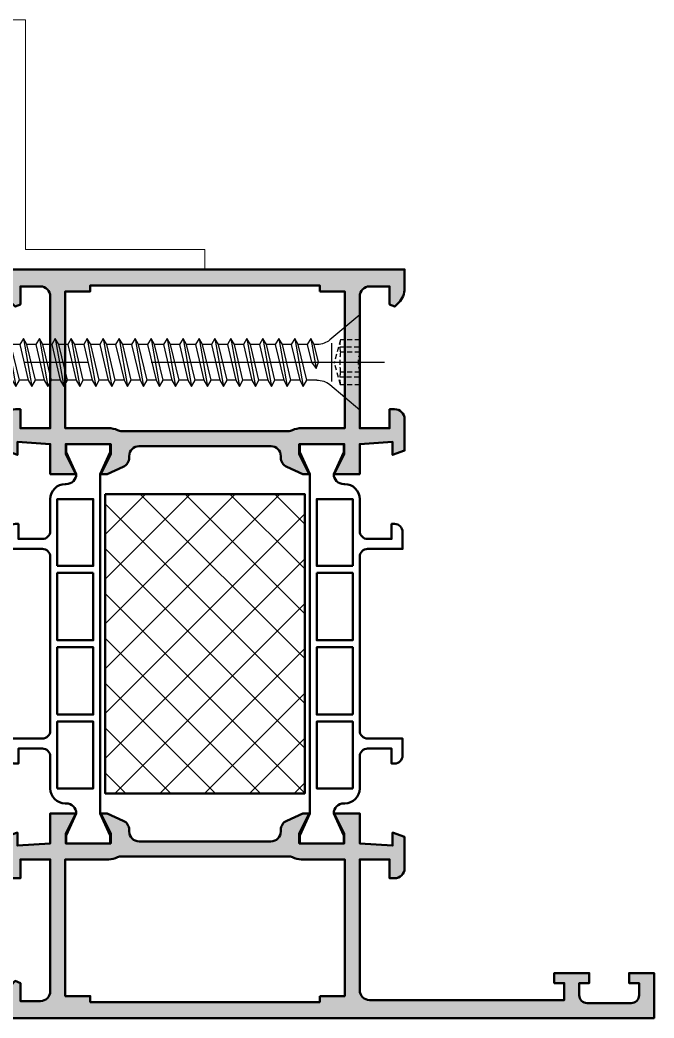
# Model space of a CAD drawing. Header units: millimetres. Extents: x -1598 to 10110, y -2803 to 662.
# Drawn here: x 4758.4 to 4822, y 156.6 to 256.6 of the extents above; entities that cross this region are included whole.
import ezdxf

# ---------------------------------------------------------------- set-up
doc = ezdxf.new("R2010")
doc.units = ezdxf.units.MM
doc.linetypes.add('CENTER', pattern=[50.800000000000004, 31.75, -6.35, 6.35, -6.35])
doc.linetypes.add('VERDECKT', pattern=[0.75, 0.5, -0.25])
for name, color, linetype, lineweight in [('AM_S', 80, 'Continuous', 50), ('AM_SP', 3, 'Continuous', 50), ('CONT2', 2, 'Continuous', 0), ('Docu-AM_8', 1, 'Continuous', 25)]:
    doc.layers.add(name, color=color, linetype=linetype, lineweight=lineweight)
for name, color, linetype in [('CENT_25', 3, 'CENTER'), ('CONST18', 3, 'Continuous'), ('HIDE_18', 3, 'VERDECKT')]:
    doc.layers.add(name, color=color, linetype=linetype)

# ---------------------------------------------------------------- blocks, each defined once
blk = doc.blocks.new('ws4070229')
blk.add_lwpolyline([(1.791506459504063, -4.294779810694877, -0.1866109358450073), (2.234515558074037, -2.99783762078016), (4.750000000000057, 0), (-4.75, 0), (-2.234515558073895, -2.99783762078016, -0.1763269807085198), (-1.79000000000002, -4.219134079185025)], format="xyb")
for points in [[(1.932703840336302, -2.800000000000011), (-1.932703840336274, -2.800000000000011)], [(3.845889591502782e-05, -4.120854022577007), (-1.79000000000002, -4.547816335792945), (-2.400000000000006, -4.899999999998599), (-1.79000000000002, -5.252183664204253), (-2.842170943040401e-14, -4.831004026946388), (0.6099999999999852, -4.369255788066127), (-0.0001459969333552635, -4.120778904474363)], [(-2.400000000000006, -4.899999999998599), (0.6099999999999852, -4.369255788066127)], [(-1.79000000000002, -4.219134079184499), (-1.79000000000002, -4.547816335792945)], [(1.791506459504077, -4.294779810695161), (1.791506459504077, -4.894779810693649)], [(1.791506459504035, -4.408954634888303), (1.791506459504035, -5.294779810693498)], [(-2.400000000000006, -6.499999999998622), (2.409999999999968, -5.65186722279087)], [(-1.79000000000002, -5.252183664204239), (-1.79000000000002, -5.747816335793047)], [(-1.79000000000002, -5.252183664204239), (-1.79000000000002, -5.347816335793183)], [(-1.79000000000002, -5.252183664204253), (-1.79000000000002, -6.147816335792911)], [(-1.79000000000002, -6.852183664204276), (-1.79000000000002, -7.747816335792933)], [(1.791506459504035, -6.008954634888326), (1.791506459504035, -6.894779810693521)], [(-2.400000000000006, -8.099999999998644), (2.409999999999968, -7.251867222790892)], [(1.791506459504035, -7.608954634888349), (1.791506459504035, -8.494779810693544)], [(-2.400000000000006, -9.699999999998667), (2.409999999999968, -8.851867222790915)], [(-1.79000000000002, -8.452183664204298), (-1.79000000000002, -9.347816335792956)], [(1.791506459504035, -9.208954634888372), (1.791506459504035, -10.09477981069357)], [(-2.400000000000006, -11.29999999999869), (2.409999999999968, -10.45186722279094)], [(-1.79000000000002, -10.05218366420432), (-1.79000000000002, -10.94781633579298)], [(1.791506459504035, -10.80895463488839), (1.791506459504035, -11.69477981069359)], [(-1.79000000000002, -11.65218366420434), (-1.79000000000002, -12.547816335793)], [(-2.400000000000006, -12.89999999999871), (2.409999999999968, -12.05186722279096)], [(1.791506459504035, -12.40895463488842), (1.791506459504035, -13.29477981069361)], [(-2.400000000000006, -14.49999999999874), (2.409999999999968, -13.65186722279098)], [(-1.79000000000002, -13.25218366420437), (-1.79000000000002, -14.14781633579302)], [(-1.79000000000002, -14.85218366420439), (-1.79000000000002, -15.74781633579305)], [(1.791506459504035, -14.00895463488844), (1.791506459504035, -14.89477981069363)], [(-2.400000000000006, -16.09999999999876), (2.409999999999968, -15.25186722279101)], [(1.791506459504035, -15.60895463488846), (1.791506459504035, -16.49477981069366)], [(-2.400000000000006, -17.69999999999878), (2.409999999999968, -16.85186722279103)], [(-1.79000000000002, -16.45218366420441), (-1.79000000000002, -17.34781633579307)], [(1.791506459504035, -17.20895463488849), (1.791506459504035, -18.09477981069368)], [(-2.400000000000006, -19.2999999999988), (2.409999999999968, -18.45186722279105)], [(-1.79000000000002, -18.05218366420443), (-1.79000000000002, -18.94781633579309)], [(1.791506459504035, -18.80895463488851), (1.791506459504035, -19.6947798106937)], [(-1.79000000000002, -19.65218366420446), (-1.79000000000002, -20.54781633579312)], [(-2.400000000000006, -20.89999999999883), (2.409999999999968, -20.05186722279107)], [(1.791506459504035, -20.40895463488853), (1.791506459504035, -21.29477981069373)], [(-2.400000000000006, -22.49999999999885), (2.409999999999968, -21.6518672227911)], [(-1.79000000000002, -21.25218366420448), (-1.79000000000002, -22.14781633579314)], [(-1.79000000000002, -22.8521836642045), (-1.79000000000002, -23.74781633579316)], [(1.791506459504035, -22.00895463488855), (1.791506459504035, -22.89477981069375)], [(-2.400000000000006, -24.09999999999887), (2.409999999999968, -23.25186722279112)], [(1.791506459504035, -23.60895463488858), (1.791506459504035, -24.49477981069377)], [(-2.400000000000006, -25.69999999999889), (2.409999999999968, -24.85186722279114)], [(-1.79000000000002, -24.45218366420453), (-1.79000000000002, -25.34781633579318)], [(1.791506459504035, -25.2089546348886), (1.791506459504035, -26.09477981069379)], [(-2.400000000000006, -27.29999999999892), (2.409999999999968, -26.45186722279117)], [(-1.79000000000002, -26.05218366420455), (-1.79000000000002, -26.94781633579321)], [(1.791506459504035, -26.80895463488862), (1.791506459504035, -27.69477981069382)], [(-1.79000000000002, -27.65218366420457), (-1.79000000000002, -28.54781633579323)], [(-2.400000000000006, -28.89999999999894), (2.409999999999968, -28.05186722279119)], [(1.791506459504035, -28.40895463488864), (1.791506459504035, -29.29477981069384)], [(-2.400000000000006, -30.49999999999896), (2.409999999999968, -29.65186722279121)], [(-1.79000000000002, -29.25218366420459), (-1.79000000000002, -30.14781633579325)], [(-1.79000000000002, -30.85218366420462), (-1.79000000000002, -31.74781633579327)], [(1.791506459504035, -30.00895463488867), (1.791506459504035, -30.89477981069386)], [(-2.400000000000006, -32.09999999999899), (2.409999999999968, -31.25186722279123)], [(1.791506459504035, -31.60895463488869), (1.791506459504035, -32.49477981069388)], [(-2.400000000000006, -33.69999999999901), (2.409999999999968, -32.85186722279126)], [(-1.79000000000002, -32.45218366420464), (-1.79000000000002, -33.3478163357933)], [(1.791506459504035, -33.20895463488871), (1.791506459504035, -34.09477981069391)], [(-2.400000000000006, -35.29999999999903), (2.409999999999968, -34.45186722279128)], [(-1.79000000000002, -34.05218366420466), (-1.79000000000002, -34.94781633579332)], [(1.791506459504035, -34.80895463488874), (1.791506459504035, -35.69477981069393)], [(-1.79000000000002, -35.65218366420468), (-1.79000000000002, -36.54781633579334)], [(-2.400000000000006, -36.89999999999905), (2.409999999999968, -36.0518672227913)], [(1.791506459504035, -36.40895463488876), (1.791506459504035, -37.29477981069395)], [(-2.400000000000006, -38.49999999999908), (2.409999999999968, -37.65186722279132)], [(-1.79000000000002, -37.25218366420471), (-1.79000000000002, -38.14781633579337)], [(-1.79000000000002, -38.85218366420473), (-1.79000000000002, -39.74781633579339)], [(1.791506459504035, -38.00895463488878), (1.791506459504035, -38.89477981069398)], [(-2.400000000000006, -40.0999999999991), (2.409999999999968, -39.25186722279135)], [(1.791506459504035, -39.6089546348888), (1.791506459504035, -40.494779810694)], [(-2.400000000000006, -41.69999999999912), (2.409999999999968, -40.85186722279137)], [(-1.79000000000002, -40.45218366420475), (-1.79000000000002, -41.34781633579341)], [(1.791506459504035, -41.20895463488883), (1.791506459504035, -42.09477981069402)], [(-2.400000000000006, -43.29999999999914), (2.409999999999968, -42.45186722279139)], [(-1.79000000000002, -42.05218366420478), (-1.79000000000002, -42.94781633579343)], [(1.791506459504035, -42.80895463488885), (1.791506459504035, -43.69477981069404)], [(-1.79000000000002, -43.6521836642048), (-1.79000000000002, -44.54781633579346)], [(-2.400000000000006, -44.89999999999917), (2.409999999999968, -44.05186722279142)], [(1.791506459504035, -44.40895463488887), (1.791506459504035, -45.29477981069407)], [(-2.400000000000006, -46.49999999999919), (2.409999999999968, -45.65186722279144)], [(-1.79000000000002, -45.25218366420482), (-1.79000000000002, -46.14781633579348)], [(-1.79000000000002, -46.85218366420484), (-1.79000000000002, -47.7478163357935)], [(1.791506459504035, -46.00895463488889), (1.791506459504035, -46.89477981069409)], [(-2.400000000000006, -48.09999999999921), (2.409999999999968, -47.25186722279146)], [(1.791506459504035, -47.60895463488892), (1.791506459504035, -48.49477981069411)], [(-2.400000000000006, -49.69999999999924), (2.409999999999968, -48.85186722279148)], [(-1.79000000000002, -48.45218366420487), (-1.79000000000002, -49.34781633579352)], [(1.791506459504035, -49.20895463488894), (1.791506459504035, -50.09477981069413)], [(-2.400000000000006, -51.29999999999926), (2.409999999999968, -50.45186722279151)], [(-1.79000000000002, -50.05218366420489), (-1.79000000000002, -50.94781633579355)], [(1.791506459504035, -50.80895463488896), (1.791506459504035, -51.69477981069416)], [(-1.79000000000002, -51.65218366420491), (-1.79000000000002, -52.54781633579357)], [(-2.400000000000006, -52.89999999999928), (2.409999999999968, -52.05186722279153)], [(1.791506459504035, -52.40895463488899), (1.791506459504035, -53.29477981069418)], [(-2.400000000000006, -54.4999999999993), (2.409999999999968, -53.65186722279155)], [(-1.79000000000002, -53.25218366420494), (-1.79000000000002, -54.14781633579359)], [(-1.79000000000002, -54.85218366420496), (-1.79000000000002, -55.74781633579362)], [(1.791506459504035, -54.00895463488901), (1.791506459504035, -54.8947798106942)], [(-2.400000000000006, -56.09999999999933), (2.409999999999968, -55.25186722279157)], [(1.791506459504035, -55.60895463488903), (1.791506459504035, -56.49477981069423)], [(-2.400000000000006, -57.69999999999935), (2.409999999999968, -56.8518672227916)], [(-1.79000000000002, -56.45218366420498), (-1.79000000000002, -57.34781633579364)], [(1.791506459504035, -57.20895463488905), (1.791506459504035, -58.09477981069425)], [(-2.400000000000006, -59.29999999999937), (2.409999999999968, -58.45186722279162)], [(-1.79000000000002, -58.052183664205), (-1.79000000000002, -58.94781633579366)], [(1.791506459504035, -58.80895463488908), (1.791506459504035, -59.69477981069427)], [(-1.79000000000002, -59.65218366420503), (-1.79000000000002, -60.54781633579368)], [(-2.400000000000006, -60.89999999999939), (2.409999999999968, -60.05186722279164)], [(1.791506459504035, -60.4089546348891), (1.791506459504035, -61.29477981069429)], [(-2.400000000000006, -62.49999999999942), (2.409999999999968, -61.65186722279167)], [(-1.79000000000002, -61.25218366420505), (-1.79000000000002, -62.14781633579371)], [(-1.79000000000002, -62.85218366420507), (-1.79000000000002, -63.74781633579373)], [(1.791506459504035, -62.00895463488912), (1.791506459504035, -62.89477981069432)], [(-2.400000000000006, -64.09999999999944), (2.409999999999968, -63.25186722279169)], [(1.791506459504035, -63.60895463488914), (1.791506459504035, -64.49477981069434)], [(-2.400000000000006, -65.69999999999946), (2.409999999999968, -64.85186722279171)], [(-1.79000000000002, -64.4521836642051), (-1.79000000000002, -65.34781633579375)], [(1.791506459504035, -65.20895463488917), (1.791506459504035, -66.09477981069436)], [(-2.400000000000006, -67.29999999999949), (2.409999999999968, -66.45186722279173)], [(-1.79000000000002, -66.05218366420512), (-1.79000000000002, -66.94781633579377)], [(1.791506459504049, -66.80895463488919), (1.791506459504035, -67.69477981069438)], [(-1.79000000000002, -67.65218366420514), (-1.79000000000002, -68.5478163357938)], [(-2.400000000000006, -68.89999999999951), (2.409999999999968, -68.05186722279176)], [(1.791506459504049, -68.40895463488921), (1.791506459504035, -69.29477981069441)], [(-2.400000000000006, -70.49999999999953), (2.409999999999968, -69.65186722279178)], [(-1.79000000000002, -69.25218366420516), (-1.79000000000002, -70.14781633579382)], [(-1.79000000000002, -70.85218366420519), (-1.79000000000002, -71.74781633579384)], [(1.791506459504049, -70.00895463488924), (1.791506459504035, -70.89477981069443)], [(-2.400000000000006, -72.09999999999955), (2.409999999999968, -71.2518672227918)], [(1.789999999999992, -71.60982438968942), (1.789999999999992, -72.49391005589426)], [(-2.400000000000006, -73.69999999999958), (2.409999999999968, -72.85186722279182)], [(-1.79000000000002, -72.45218366420521), (-1.79000000000002, -73.34781633579387)], [(1.789999999999992, -73.20982438968944), (1.789999999999992, -74.09391005589428)], [(-2.400000000000006, -75.2999999999996), (2.409999999999968, -74.45186722279185)], [(-1.79000000000002, -74.05218366420523), (-1.79000000000002, -74.94781633579389)], [(1.789999999999992, -74.80982438968947), (1.789999999999992, -75.6939100558943)], [(-1.79000000000002, -75.65218366420525), (-1.79000000000002, -76.54781633579391)], [(-2.400000000000006, -76.89999999999962), (2.409999999999968, -76.05186722279187)], [(1.789999999999992, -76.40982438968949), (1.789999999999992, -77.29391005589433)], [(-2.400000000000006, -78.49999999999964), (2.409999999999968, -77.65186722279189)], [(-1.79000000000002, -77.25218366420528), (-1.79000000000002, -78.14781633579393)], [(-1.79000000000002, -78.8521836642053), (-1.79000000000002, -79.74781633579396)], [(1.789999999999992, -78.00982438968951), (1.789999999999992, -78.89391005589435)], [(-2.400000000000006, -80.09999999999967), (2.409999999999968, -79.25186722279192)], [(1.789999999999992, -79.60982438968954), (1.789999999999992, -80.49391005589437)], [(-2.400000000000006, -81.69999999999969), (2.409999999999968, -80.85186722279194)], [(-1.79000000000002, -80.45218366420532), (-1.79000000000002, -81.34781633579398)], [(1.789999999999992, -81.20982438968956), (1.789999999999992, -82.0939100558944)], [(-2.400000000000006, -83.29999999999971), (2.409999999999968, -82.45186722279196)], [(-1.79000000000002, -82.05218366420534), (-1.79000000000002, -82.947816335794)], [(1.789999999999992, -82.80982438968958), (1.789999999999992, -83.69391005589442)], [(-1.79000000000002, -83.65218366420537), (-1.79000000000002, -84.54781633579402)], [(-2.400000000000006, -84.89999999999974), (2.409999999999968, -84.05186722279198)], [(1.789999999999992, -84.4098243896896), (1.789999999999992, -85.29391005589444)], [(-2.400000000000006, -86.49999999999976), (2.409999999999968, -85.651867222792)], [(-1.79000000000002, -85.25218366420539), (-1.79000000000002, -86.14781633579405)], [(-1.79000000000002, -86.85218366420541), (-1.79000000000002, -87.74781633579407)], [(1.789999999999992, -86.00982438968963), (1.789999999999992, -86.89391005589447)], [(-2.400000000000006, -88.09999999999978), (2.409999999999968, -87.25186722279203)], [(1.789999999999992, -87.60982438968965), (1.789999999999992, -88.49391005589449)], [(-2.400000000000006, -89.6999999999998), (2.409999999999968, -88.85186722279205)], [(-1.79000000000002, -88.45218366420544), (-1.79000000000002, -89.34781633579409)], [(1.789999999999992, -89.20982438968967), (1.789999999999992, -90.09391005589451)], [(-2.400000000000006, -91.29999999999983), (2.409999999999968, -90.45186722279207)], [(-1.79000000000002, -90.05218366420546), (-1.79000000000002, -90.94781633579412)], [(1.789999999999992, -90.8098243896897), (1.789999999999992, -91.69391005589453)], [(-1.79000000000002, -91.65218366420548), (-1.79000000000002, -92.54781633579414)], [(-2.400000000000006, -92.89999999999985), (2.409999999999968, -92.0518672227921)], [(1.789999999999992, -92.40982438968972), (1.789999999999992, -93.29391005589456)], [(-2.400000000000006, -94.49999999999987), (2.409999999999968, -93.65186722279212)], [(-1.79000000000002, -93.2521836642055), (-1.79000000000002, -94.14781633579416)], [(-1.79000000000002, -94.85218366420553), (-1.79000000000002, -95.74781633579418)], [(1.789999999999992, -94.00982438968974), (1.789999999999992, -94.89391005589458)], [(-2.400000000000006, -96.0999999999999), (2.409999999999968, -95.25186722279214)], [(1.789999999999992, -95.60982438968976), (1.789999999999992, -96.4939100558946)], [(-2.400000000000006, -97.69999999999992), (2.409999999999968, -96.85186722279217)], [(-1.79000000000002, -96.45218366420555), (-1.79000000000002, -97.3478163357942)], [(1.789999999999992, -97.20982438968979), (1.789999999999992, -98.09391005589463)], [(-2.400000000000006, -99.29999999999994), (2.409999999999968, -98.45186722279219)], [(-1.79000000000002, -98.05218366420557), (-1.79000000000002, -98.94781633579423)], [(1.789999999999992, -98.80982438968981), (1.789999999999992, -99.69391005589465)], [(-1.79000000000002, -99.6521836642056), (-1.79000000000002, -100.5478163357943)], [(-2.400000000000006, -100.9), (2.409999999999968, -100.0518672227922)], [(1.789999999999992, -100.4098243896898), (1.789999999999992, -101.2939100558947)], [(-2.400000000000006, -102.5), (2.409999999999968, -101.6518672227922)], [(-1.79000000000002, -101.2521836642056), (-1.79000000000002, -102.1478163357943)], [(-1.79000000000002, -102.8521836642056), (-1.79000000000002, -103.7478163357943)], [(1.789999999999992, -102.0098243896899), (1.789999999999992, -102.8939100558947)], [(-2.400000000000006, -104.1), (2.409999999999968, -103.2518672227923)], [(1.789999999999992, -103.6098243896899), (1.789999999999992, -104.4939100558947)], [(-2.400000000000006, -105.7), (2.409999999999968, -104.8518672227923)], [(-1.79000000000002, -104.4521836642057), (-1.79000000000002, -105.3478163357943)], [(1.789999999999992, -105.2098243896899), (1.789999999999992, -106.0939100558947)], [(-2.400000000000006, -107.3000000000001), (2.409999999999968, -106.4518672227923)], [(-1.79000000000002, -106.0521836642057), (-1.79000000000002, -106.9478163357943)], [(1.789999999999992, -106.8098243896899), (1.789999999999992, -107.6939100558948)], [(-1.79000000000002, -107.6521836642057), (-1.79000000000002, -108.5478163357944)], [(-2.400000000000006, -108.9000000000001), (2.409999999999968, -108.0518672227923)], [(1.789999999999992, -108.4098243896899), (1.789999999999992, -109.2939100558948)], [(-2.400000000000006, -110.5000000000001), (2.409999999999968, -109.6518672227923)], [(-1.79000000000002, -109.2521836642057), (-1.79000000000002, -110.1478163357944)], [(-1.79000000000002, -110.8521836642058), (-1.79000000000002, -111.7478163357944)], [(1.789999999999992, -110.00982438969), (1.789999999999992, -110.8939100558948)], [(-2.400000000000006, -112.1000000000001), (2.409999999999968, -111.2518672227924)], [(1.789999999999992, -111.60982438969), (1.789999999999992, -112.4939100558948)], [(-2.400000000000006, -113.7000000000001), (2.409999999999968, -112.8518672227924)], [(-1.79000000000002, -112.4521836642058), (-1.79000000000002, -113.3478163357944)], [(1.789999999999992, -113.20982438969), (1.789999999999992, -114.0939100558949)], [(-2.400000000000006, -115.3000000000001), (2.409999999999968, -114.4518672227924)], [(-1.79000000000002, -114.0521836642058), (-1.79000000000002, -114.9478163357945)], [(1.789999999999992, -114.80982438969), (1.789999999999992, -115.2785577233524)], [(-1.278045391909501, -116.5145254815239), (-1.648982974761964, -115.6190029382075)], [(1.789999999999992, -115.2785577233524), (1.546644186019222, -115.866070629947)], [(-1.699936725024855, -116.8012425354361), (1.971675235153839, -116.1538382841647)], [(1.290426472000348, -116.4846349100516), (-2.842170943040401e-14, -119.6000000000001), (-1.023918270275118, -117.1280426251404)]]:
    blk.add_lwpolyline(points)
for points in [[(1.789999999999992, -6.00982438968849), (2.409999999999968, -5.65186722279087), (1.789999999999992, -5.293910055893306), (-1.79000000000002, -6.147816335792967), (-2.400000000000006, -6.499999999998622), (-1.79000000000002, -6.852183664204276)], [(1.789999999999992, -7.609824389688512), (2.409999999999968, -7.251867222790892), (1.789999999999992, -6.893910055893329), (-1.79000000000002, -7.74781633579299), (-2.400000000000006, -8.099999999998644), (-1.79000000000002, -8.452183664204298)], [(1.789999999999992, -9.209824389688535), (2.409999999999968, -8.851867222790915), (1.789999999999992, -8.493910055893352), (-1.79000000000002, -9.347816335793013), (-2.400000000000006, -9.699999999998667), (-1.79000000000002, -10.05218366420432)], [(1.789999999999992, -10.80982438968856), (2.409999999999968, -10.45186722279094), (1.789999999999992, -10.09391005589337), (-1.79000000000002, -10.94781633579304), (-2.400000000000006, -11.29999999999869), (-1.79000000000002, -11.65218366420434)], [(1.789999999999992, -12.40982438968858), (2.409999999999968, -12.05186722279096), (1.789999999999992, -11.6939100558934), (-1.79000000000002, -12.54781633579306), (-2.400000000000006, -12.89999999999871), (-1.79000000000002, -13.25218366420437)], [(1.789999999999992, -14.0098243896886), (2.409999999999968, -13.65186722279098), (1.789999999999992, -13.29391005589342), (-1.79000000000002, -14.14781633579308), (-2.400000000000006, -14.49999999999874), (-1.79000000000002, -14.85218366420439)], [(1.789999999999992, -15.60982438968863), (2.409999999999968, -15.25186722279101), (1.789999999999992, -14.89391005589344), (-1.79000000000002, -15.7478163357931), (-2.400000000000006, -16.09999999999876), (-1.79000000000002, -16.45218366420441)], [(1.789999999999992, -17.20982438968865), (2.409999999999968, -16.85186722279103), (1.789999999999992, -16.49391005589347), (-1.79000000000002, -17.34781633579313), (-2.400000000000006, -17.69999999999878), (-1.79000000000002, -18.05218366420443)], [(1.789999999999992, -18.80982438968867), (2.409999999999968, -18.45186722279105), (1.789999999999992, -18.09391005589349), (-1.79000000000002, -18.94781633579315), (-2.400000000000006, -19.2999999999988), (-1.79000000000002, -19.65218366420446)], [(1.789999999999992, -20.40982438968869), (2.409999999999968, -20.05186722279107), (1.789999999999992, -19.69391005589351), (-1.79000000000002, -20.54781633579317), (-2.400000000000006, -20.89999999999883), (-1.79000000000002, -21.25218366420448)], [(1.789999999999992, -22.00982438968872), (2.409999999999968, -21.6518672227911), (1.789999999999992, -21.29391005589353), (-1.79000000000002, -22.14781633579319), (-2.400000000000006, -22.49999999999885), (-1.79000000000002, -22.8521836642045)], [(1.789999999999992, -23.60982438968874), (2.409999999999968, -23.25186722279112), (1.789999999999992, -22.89391005589356), (-1.79000000000002, -23.74781633579322), (-2.400000000000006, -24.09999999999887), (-1.79000000000002, -24.45218366420453)], [(1.789999999999992, -25.20982438968876), (2.409999999999968, -24.85186722279114), (1.789999999999992, -24.49391005589358), (-1.79000000000002, -25.34781633579324), (-2.400000000000006, -25.69999999999889), (-1.79000000000002, -26.05218366420455)], [(1.789999999999992, -26.80982438968879), (2.409999999999968, -26.45186722279117), (1.789999999999992, -26.0939100558936), (-1.79000000000002, -26.94781633579326), (-2.400000000000006, -27.29999999999892), (-1.79000000000002, -27.65218366420457)], [(1.789999999999992, -28.40982438968881), (2.409999999999968, -28.05186722279119), (1.789999999999992, -27.69391005589362), (-1.79000000000002, -28.54781633579329), (-2.400000000000006, -28.89999999999894), (-1.79000000000002, -29.25218366420459)], [(1.789999999999992, -30.00982438968883), (2.409999999999968, -29.65186722279121), (1.789999999999992, -29.29391005589365), (-1.79000000000002, -30.14781633579331), (-2.400000000000006, -30.49999999999896), (-1.79000000000002, -30.85218366420462)], [(1.789999999999992, -31.60982438968885), (2.409999999999968, -31.25186722279123), (1.789999999999992, -30.89391005589367), (-1.79000000000002, -31.74781633579333), (-2.400000000000006, -32.09999999999899), (-1.79000000000002, -32.45218366420464)], [(1.789999999999992, -33.20982438968888), (2.409999999999968, -32.85186722279126), (1.789999999999992, -32.49391005589369), (-1.79000000000002, -33.34781633579335), (-2.400000000000006, -33.69999999999901), (-1.79000000000002, -34.05218366420466)], [(1.789999999999992, -34.8098243896889), (2.409999999999968, -34.45186722279128), (1.789999999999992, -34.09391005589372), (-1.79000000000002, -34.94781633579338), (-2.400000000000006, -35.29999999999903), (-1.79000000000002, -35.65218366420468)], [(1.789999999999992, -36.40982438968892), (2.409999999999968, -36.0518672227913), (1.789999999999992, -35.69391005589374), (-1.79000000000002, -36.5478163357934), (-2.400000000000006, -36.89999999999905), (-1.79000000000002, -37.25218366420471)], [(1.789999999999992, -38.00982438968894), (2.409999999999968, -37.65186722279132), (1.789999999999992, -37.29391005589376), (-1.79000000000002, -38.14781633579342), (-2.400000000000006, -38.49999999999908), (-1.79000000000002, -38.85218366420473)], [(1.789999999999992, -39.60982438968897), (2.409999999999968, -39.25186722279135), (1.789999999999992, -38.89391005589378), (-1.79000000000002, -39.74781633579344), (-2.400000000000006, -40.0999999999991), (-1.79000000000002, -40.45218366420475)], [(1.789999999999992, -41.20982438968899), (2.409999999999968, -40.85186722279137), (1.789999999999992, -40.49391005589381), (-1.79000000000002, -41.34781633579347), (-2.400000000000006, -41.69999999999912), (-1.79000000000002, -42.05218366420478)], [(1.789999999999992, -42.80982438968901), (2.409999999999968, -42.45186722279139), (1.789999999999992, -42.09391005589383), (-1.79000000000002, -42.94781633579349), (-2.400000000000006, -43.29999999999914), (-1.79000000000002, -43.6521836642048)], [(1.789999999999992, -44.40982438968904), (2.409999999999968, -44.05186722279142), (1.789999999999992, -43.69391005589385), (-1.79000000000002, -44.54781633579351), (-2.400000000000006, -44.89999999999917), (-1.79000000000002, -45.25218366420482)], [(1.789999999999992, -46.00982438968906), (2.409999999999968, -45.65186722279144), (1.789999999999992, -45.29391005589387), (-1.79000000000002, -46.14781633579354), (-2.400000000000006, -46.49999999999919), (-1.79000000000002, -46.85218366420484)], [(1.789999999999992, -47.60982438968908), (2.409999999999968, -47.25186722279146), (1.789999999999992, -46.8939100558939), (-1.79000000000002, -47.74781633579356), (-2.400000000000006, -48.09999999999921), (-1.79000000000002, -48.45218366420487)], [(1.789999999999992, -49.2098243896891), (2.409999999999968, -48.85186722279148), (1.789999999999992, -48.49391005589392), (-1.79000000000002, -49.34781633579358), (-2.400000000000006, -49.69999999999924), (-1.79000000000002, -50.05218366420489)], [(1.789999999999992, -50.80982438968913), (2.409999999999968, -50.45186722279151), (1.789999999999992, -50.09391005589394), (-1.79000000000002, -50.9478163357936), (-2.400000000000006, -51.29999999999926), (-1.79000000000002, -51.65218366420491)], [(1.789999999999992, -52.40982438968915), (2.409999999999968, -52.05186722279153), (1.789999999999992, -51.69391005589397), (-1.79000000000002, -52.54781633579363), (-2.400000000000006, -52.89999999999928), (-1.79000000000002, -53.25218366420494)], [(1.789999999999992, -54.00982438968917), (2.409999999999968, -53.65186722279155), (1.789999999999992, -53.29391005589399), (-1.79000000000002, -54.14781633579365), (-2.400000000000006, -54.4999999999993), (-1.79000000000002, -54.85218366420496)], [(1.789999999999992, -55.60982438968919), (2.409999999999968, -55.25186722279157), (1.789999999999992, -54.89391005589401), (-1.79000000000002, -55.74781633579367), (-2.400000000000006, -56.09999999999933), (-1.79000000000002, -56.45218366420498)], [(1.789999999999992, -57.20982438968922), (2.409999999999968, -56.8518672227916), (1.789999999999992, -56.49391005589403), (-1.79000000000002, -57.34781633579369), (-2.400000000000006, -57.69999999999935), (-1.79000000000002, -58.052183664205)], [(1.789999999999992, -58.80982438968924), (2.409999999999968, -58.45186722279162), (1.789999999999992, -58.09391005589406), (-1.79000000000002, -58.94781633579372), (-2.400000000000006, -59.29999999999937), (-1.79000000000002, -59.65218366420503)], [(1.789999999999992, -60.40982438968926), (2.409999999999968, -60.05186722279164), (1.789999999999992, -59.69391005589408), (-1.79000000000002, -60.54781633579374), (-2.400000000000006, -60.89999999999939), (-1.79000000000002, -61.25218366420505)], [(1.789999999999992, -62.00982438968929), (2.409999999999968, -61.65186722279167), (1.789999999999992, -61.2939100558941), (-1.79000000000002, -62.14781633579376), (-2.400000000000006, -62.49999999999942), (-1.79000000000002, -62.85218366420507)], [(1.789999999999992, -63.60982438968931), (2.409999999999968, -63.25186722279169), (1.789999999999992, -62.89391005589412), (-1.79000000000002, -63.74781633579379), (-2.400000000000006, -64.09999999999944), (-1.79000000000002, -64.4521836642051)], [(1.789999999999992, -65.20982438968933), (2.409999999999968, -64.85186722279171), (1.789999999999992, -64.49391005589415), (-1.79000000000002, -65.34781633579381), (-2.400000000000006, -65.69999999999946), (-1.79000000000002, -66.05218366420512)], [(1.789999999999992, -66.80982438968935), (2.409999999999968, -66.45186722279173), (1.789999999999992, -66.09391005589417), (-1.79000000000002, -66.94781633579383), (-2.400000000000006, -67.29999999999949), (-1.79000000000002, -67.65218366420514)], [(1.789999999999992, -68.40982438968938), (2.409999999999968, -68.05186722279176), (1.789999999999992, -67.6939100558942), (-1.79000000000002, -68.54781633579385), (-2.400000000000006, -68.89999999999951), (-1.79000000000002, -69.25218366420516)], [(1.789999999999992, -70.0098243896894), (2.409999999999968, -69.65186722279178), (1.789999999999992, -69.29391005589422), (-1.79000000000002, -70.14781633579388), (-2.400000000000006, -70.49999999999953), (-1.79000000000002, -70.85218366420519)], [(1.789999999999992, -71.60982438968942), (2.409999999999968, -71.2518672227918), (1.789999999999992, -70.89391005589424), (-1.79000000000002, -71.7478163357939), (-2.400000000000006, -72.09999999999955), (-1.79000000000002, -72.45218366420521)], [(1.789999999999992, -73.20982438968944), (2.409999999999968, -72.85186722279182), (1.789999999999992, -72.49391005589426), (-1.79000000000002, -73.34781633579392), (-2.400000000000006, -73.69999999999958), (-1.79000000000002, -74.05218366420523)], [(1.789999999999992, -74.80982438968947), (2.409999999999968, -74.45186722279185), (1.789999999999992, -74.09391005589428), (-1.79000000000002, -74.94781633579395), (-2.400000000000006, -75.2999999999996), (-1.79000000000002, -75.65218366420525)], [(1.789999999999992, -76.40982438968949), (2.409999999999968, -76.05186722279187), (1.789999999999992, -75.6939100558943), (-1.79000000000002, -76.54781633579397), (-2.400000000000006, -76.89999999999962), (-1.79000000000002, -77.25218366420528)], [(1.789999999999992, -78.00982438968951), (2.409999999999968, -77.65186722279189), (1.789999999999992, -77.29391005589433), (-1.79000000000002, -78.14781633579399), (-2.400000000000006, -78.49999999999964), (-1.79000000000002, -78.8521836642053)], [(1.789999999999992, -79.60982438968954), (2.409999999999968, -79.25186722279192), (1.789999999999992, -78.89391005589435), (-1.79000000000002, -79.74781633579401), (-2.400000000000006, -80.09999999999967), (-1.79000000000002, -80.45218366420532)], [(1.789999999999992, -81.20982438968956), (2.409999999999968, -80.85186722279194), (1.789999999999992, -80.49391005589437), (-1.79000000000002, -81.34781633579404), (-2.400000000000006, -81.69999999999969), (-1.79000000000002, -82.05218366420534)], [(1.789999999999992, -82.80982438968958), (2.409999999999968, -82.45186722279196), (1.789999999999992, -82.0939100558944), (-1.79000000000002, -82.94781633579406), (-2.400000000000006, -83.29999999999971), (-1.79000000000002, -83.65218366420537)], [(1.789999999999992, -84.4098243896896), (2.409999999999968, -84.05186722279198), (1.789999999999992, -83.69391005589442), (-1.79000000000002, -84.54781633579408), (-2.400000000000006, -84.89999999999974), (-1.79000000000002, -85.25218366420539)], [(1.789999999999992, -86.00982438968963), (2.409999999999968, -85.651867222792), (1.789999999999992, -85.29391005589444), (-1.79000000000002, -86.1478163357941), (-2.400000000000006, -86.49999999999976), (-1.79000000000002, -86.85218366420541)], [(1.789999999999992, -87.60982438968965), (2.409999999999968, -87.25186722279203), (1.789999999999992, -86.89391005589447), (-1.79000000000002, -87.74781633579413), (-2.400000000000006, -88.09999999999978), (-1.79000000000002, -88.45218366420544)], [(1.789999999999992, -89.20982438968967), (2.409999999999968, -88.85186722279205), (1.789999999999992, -88.49391005589449), (-1.79000000000002, -89.34781633579415), (-2.400000000000006, -89.6999999999998), (-1.79000000000002, -90.05218366420546)], [(1.789999999999992, -90.8098243896897), (2.409999999999968, -90.45186722279207), (1.789999999999992, -90.09391005589451), (-1.79000000000002, -90.94781633579417), (-2.400000000000006, -91.29999999999983), (-1.79000000000002, -91.65218366420548)], [(1.789999999999992, -92.40982438968972), (2.409999999999968, -92.0518672227921), (1.789999999999992, -91.69391005589453), (-1.79000000000002, -92.5478163357942), (-2.400000000000006, -92.89999999999985), (-1.79000000000002, -93.2521836642055)], [(1.789999999999992, -94.00982438968974), (2.409999999999968, -93.65186722279212), (1.789999999999992, -93.29391005589456), (-1.79000000000002, -94.14781633579422), (-2.400000000000006, -94.49999999999987), (-1.79000000000002, -94.85218366420553)], [(1.789999999999992, -95.60982438968976), (2.409999999999968, -95.25186722279214), (1.789999999999992, -94.89391005589458), (-1.79000000000002, -95.74781633579424), (-2.400000000000006, -96.0999999999999), (-1.79000000000002, -96.45218366420555)], [(1.789999999999992, -97.20982438968979), (2.409999999999968, -96.85186722279217), (1.789999999999992, -96.4939100558946), (-1.79000000000002, -97.34781633579426), (-2.400000000000006, -97.69999999999992), (-1.79000000000002, -98.05218366420557)], [(1.789999999999992, -98.80982438968981), (2.409999999999968, -98.45186722279219), (1.789999999999992, -98.09391005589463), (-1.79000000000002, -98.94781633579429), (-2.400000000000006, -99.29999999999994), (-1.79000000000002, -99.6521836642056)], [(1.789999999999992, -100.4098243896898), (2.409999999999968, -100.0518672227922), (1.789999999999992, -99.69391005589465), (-1.79000000000002, -100.5478163357943), (-2.400000000000006, -100.9), (-1.79000000000002, -101.2521836642056)], [(1.789999999999992, -102.0098243896899), (2.409999999999968, -101.6518672227922), (1.789999999999992, -101.2939100558947), (-1.79000000000002, -102.1478163357943), (-2.400000000000006, -102.5), (-1.79000000000002, -102.8521836642056)], [(1.789999999999992, -103.6098243896899), (2.409999999999968, -103.2518672227923), (1.789999999999992, -102.8939100558947), (-1.79000000000002, -103.7478163357944), (-2.400000000000006, -104.1), (-1.79000000000002, -104.4521836642057)], [(1.789999999999992, -105.2098243896899), (2.409999999999968, -104.8518672227923), (1.789999999999992, -104.4939100558947), (-1.79000000000002, -105.3478163357944), (-2.400000000000006, -105.7), (-1.79000000000002, -106.0521836642057)], [(1.789999999999992, -106.8098243896899), (2.409999999999968, -106.4518672227923), (1.789999999999992, -106.0939100558947), (-1.79000000000002, -106.9478163357944), (-2.400000000000006, -107.3000000000001), (-1.79000000000002, -107.6521836642057)], [(1.789999999999992, -108.4098243896899), (2.409999999999968, -108.0518672227923), (1.789999999999992, -107.6939100558948), (-1.79000000000002, -108.5478163357944), (-2.400000000000006, -108.9000000000001), (-1.79000000000002, -109.2521836642057)], [(1.789999999999992, -110.00982438969), (2.409999999999968, -109.6518672227923), (1.789999999999992, -109.2939100558948), (-1.79000000000002, -110.1478163357944), (-2.400000000000006, -110.5000000000001), (-1.79000000000002, -110.8521836642058)], [(1.789999999999992, -111.60982438969), (2.409999999999968, -111.2518672227924), (1.789999999999992, -110.8939100558948), (-1.79000000000002, -111.7478163357945), (-2.400000000000006, -112.1000000000001), (-1.79000000000002, -112.4521836642058)], [(1.789999999999992, -113.20982438969), (2.409999999999968, -112.8518672227924), (1.789999999999992, -112.4939100558948), (-1.79000000000002, -113.3478163357945), (-2.400000000000006, -113.7000000000001), (-1.79000000000002, -114.0521836642058)], [(1.789999999999992, -114.80982438969), (2.409999999999968, -114.4518672227924), (1.789999999999992, -114.0939100558949), (-1.79000000000002, -114.9478163357945), (-2.400000000000006, -115.3000000000001), (-1.79000000000002, -115.6521836642058)], [(1.546644186019222, -115.866070629947), (1.971675235153839, -116.1538382841647), (1.290426472000348, -116.4846349100516), (-1.023918270275118, -117.1280426251404), (-1.699936725024855, -116.8012425354361), (-1.278045391909501, -116.5145254815239)]]:
    blk.add_lwpolyline(points, close=True)
at = {"layer": 'CENT_25'}
blk.add_lwpolyline([(0, -122.5), (0, 2.5)], dxfattribs=at)
at = {"layer": 'HIDE_18', "linetype": 'VERDECKT'}
for points in [[(-2.25, 0), (-2.250000000000028, -1.93021738799024)], [(-1.000000000000142, 0), (-1.000000000000142, -1.93021738799024)], [(0.9999999999999147, 0), (0.9999999999999716, -1.93021738799024)], [(2.249999999999858, 0), (2.249999999999858, -1.93021738799024)], [(-1.500000000000085, -0.05601941987038117), (-1.500000000000028, -1.986236807862781)], [(1.499999999999858, -0.05601941987040959), (1.499999999999858, -1.986236807859001)], [(-2.250000000000028, -1.93021738799024), (-2.842170943040401e-14, -2.533103070960266)], [(2.249999999999972, -1.93021738799024), (-2.842170943040401e-14, -2.533103070960266)]]:
    blk.add_lwpolyline(points, dxfattribs=at)
for centre, radius, start, end in [((-1.625000000000028, 3.319043873157312), 3.377377271188834, 259.3356704769311, 280.664329523068), ((-1.4210854715202e-13, 3.357625992317026), 3.50337727118889, 253.4149171095056, 286.5850828904944), ((1.624999999999886, 3.319043873157284), 3.377377271188834, 259.335670476932, 280.6643295230689), ((-1.625000000000028, 1.388826485167044), 3.377377271188834, 259.3356704769311, 280.664329523068), ((-2.842170943040401e-14, 6.165633644761556), 8.157377271188835, 262.9584886271688, 277.0415113728308), ((1.624999999999972, 1.388826485167044), 3.377377271188834, 259.335670476932, 280.6643295230689)]:
    blk.add_arc(centre, radius, start, end, dxfattribs=at)
blk = doc.blocks.new('B-4090112_docu_wos')
at = {"layer": 'Docu-AM_8'}
h = blk.add_hatch(dxfattribs=at)
h.set_pattern_fill('ANSI37', color=256, style=0)
h.set_pattern_definition([(45, (0, 0), (-2.245064030267288, 2.245064030267288), []), (135, (0, 0), (-2.245064030267288, -2.245064030267288), [])])
h.paths.add_polyline_path([(30, 0), (30, 19.99999999999999), (1.291895883200182e-15, 20), (0, 0)])
at = {"layer": 'AM_S'}
blk.add_lwpolyline([(30, 0), (0, 0), (1.291895883200182e-15, 20), (30, 19.99999999999999), (30, 0)], close=True, dxfattribs=at)
blk = doc.blocks.new('B-1311073_docu_wos')
at = {"layer": 'Docu-AM_8'}
h = blk.add_hatch(color=256, dxfattribs=at)
edge = h.paths.add_edge_path()
edge.add_line((20.49999999999999, 29.79999999999998), (20.49999999999998, 30.49999999999998))
edge.add_line((20.49999999999998, 30.49999999999998), (18.29999999999999, 29.49999999999997))
edge.add_line((18.29999999999999, 29.49999999999997), (17.49999999999998, 29.49999999999997))
edge.add_line((17.49999999999998, 29.49999999999997), (17.49999999999999, 33.89999999999998))
edge.add_line((17.49999999999999, 33.89999999999998), (18.29999999999999, 33.89999999999998))
edge.add_line((18.29999999999999, 33.89999999999998), (20.49999999999999, 32.89999999999998))
edge.add_line((20.49999999999999, 32.89999999999998), (20.49999999999999, 35.49999899999997))
edge.add_line((20.49999999999999, 35.49999899999997), (17.49999999999999, 35.49999999999983))
edge.add_line((17.49999999999999, 35.49999999999983), (17.27926256615403, 38.80000000000002))
edge.add_line((17.27926256615403, 38.80000000000002), (18.5856296013484, 38.80000000000001))
edge.add_line((18.5856296013484, 38.80000000000001), (18.14886532022895, 40.00000000000001))
edge.add_line((18.14886532022895, 40.00000000000001), (15, 40))
edge.add_arc((15, 39), 0.9999999999999999, 90, 180)
edge.add_line((14, 39), (14, 38.5))
edge.add_line((14, 38.5), (15.9, 38.5))
edge.add_line((15.9, 38.5), (15.9, 35.5))
edge.add_line((15.9, 35.5), (2.799999999999999, 35.5))
edge.add_arc((2.799999999999999, 36.5), 0.9999999999999999, 180, 270, ccw=False)
edge.add_line((1.799999999999999, 36.5), (1.799999999999999, 55.99999999999999))
edge.add_line((1.799999999999999, 55.99999999999999), (3.500000000000009, 55.99999999999999))
edge.add_line((3.500000000000009, 55.99999999999999), (3.500000000000002, 54.99999999999999))
edge.add_line((3.500000000000002, 54.99999999999999), (4.500000000000002, 54.99999999999999))
edge.add_line((4.500000000000002, 54.99999999999999), (4.500000000000002, 58.49999999999999))
edge.add_line((4.500000000000002, 58.49999999999999), (3.499999999999995, 58.49999999999999))
edge.add_line((3.499999999999995, 58.49999999999999), (3.500000000000002, 57.5))
edge.add_line((3.500000000000002, 57.5), (2.300000000000006, 57.49999999999999))
edge.add_arc((2.300000000000006, 58.3), 0.8000000000000043, 180, 270, ccw=False)
edge.add_line((1.500000000000002, 58.3), (1.500000000000002, 62.7))
edge.add_arc((2.299999999999992, 62.7), 0.79999999999999, 89.9999999999996, 180, ccw=False)
edge.add_line((2.299999999999998, 63.49999999999999), (3.500000000000002, 63.49999999999999))
edge.add_line((3.500000000000002, 63.49999999999999), (3.499999999999995, 62.49999999999999))
edge.add_line((3.499999999999995, 62.49999999999999), (4.500000000000002, 62.49999999999999))
edge.add_line((4.500000000000002, 62.49999999999999), (4.500000000000002, 65))
edge.add_line((4.500000000000002, 65), (1.77635683940025e-15, 65))
edge.add_line((1.868205349336302e-15, 65), (-4.97682981828674e-15, 0))
edge.add_line((-4.97682981828674e-15, 1.224646799147353e-16), (1.895836943965686, -2.220446049250313e-16))
edge.add_arc((1.895836943965686, 1.999999999999984), 1.999999999999984, 270, 314.999999999996)
edge.add_line((3.31005050633867, 0.5857864376268004), (3.712132034355945, 0.9878679656440175))
edge.add_line((3.712132034355945, 0.9878679656440175), (3.499999999999994, 1.5))
edge.add_line((3.499999999999994, 1.5), (1.699999999999983, 1.5))
edge.add_line((1.699999999999983, 1.5), (1.699999999999984, 3.5))
edge.add_arc((2.699999999999984, 3.5), 1, 90, 180, ccw=False)
edge.add_line((2.699999999999984, 4.5), (15.90000000000001, 4.5))
edge.add_line((15.90000000000001, 4.5), (15.89999999999997, 1.5))
edge.add_line((15.89999999999997, 1.5), (13.99999999999999, 1.5))
edge.add_line((13.99999999999999, 1.5), (13.99999999999999, 1))
edge.add_arc((14.99999999999999, 0.9999999999999999), 1, 180, 270)
edge.add_line((14.99999999999999, 0), (18.14886532022897, -7.129713486264677e-15))
edge.add_line((18.14886532022897, -7.129713486264677e-15), (18.58562960134843, 1.199999999999989))
edge.add_line((18.58562960134843, 1.199999999999989), (17.27926256615406, 1.199999999999982))
edge.add_line((17.27926256615406, 1.199999999999982), (17.50000000000001, 4.500000000000171))
edge.add_line((17.50000000000001, 4.500000000000171), (20.50000000000001, 4.500001000000026))
edge.add_line((20.50000000000001, 4.500001000000026), (20.50000000000001, 7.100000000000023))
edge.add_line((20.50000000000001, 7.100000000000023), (18.30000000000001, 6.100000000000023))
edge.add_line((18.30000000000001, 6.100000000000023), (17.50000000000001, 6.100000000000023))
edge.add_line((17.50000000000001, 6.100000000000023), (17.5, 10.50000000000003))
edge.add_line((17.5, 10.50000000000003), (18.30000000000001, 10.50000000000003))
edge.add_line((18.30000000000001, 10.50000000000003), (20.5, 9.500000000000021))
edge.add_line((20.5, 9.500000000000021), (20.50000000000001, 10.19999999999998))
edge.add_line((20.50000000000001, 10.19999999999998), (19.76645320713583, 11.81380294430118))
edge.add_arc((18.85608672967322, 11.4), 1.000000000000001, 24.44395478041648, 90)
edge.add_line((18.85608672967322, 12.4), (18.7, 12.4))
edge.add_arc((18.7, 13.4), 0.9999999999999999, 180, 270, ccw=False)
edge.add_line((17.7, 13.4), (17.7, 26.6))
edge.add_arc((18.7, 26.6), 1, 90, 180, ccw=False)
edge.add_line((18.7, 27.6), (18.85608672967322, 27.6))
edge.add_arc((18.85608672967322, 28.6), 0.9999999999999984, 270.0000000000002, 335.5560452195836)
edge.add_line((19.76645320713583, 28.18619705569882), (20.49999999999999, 29.79999999999998))
edge = h.paths.add_edge_path(flags=16)
edge.add_line((2.2, 31.5), (1.6, 31.5))
edge.add_line((1.6, 31.5), (1.6, 8.5))
edge.add_line((1.6, 8.5), (2.199999999999999, 8.5))
edge.add_line((2.199999999999999, 8.5), (2.199999999999999, 6))
edge.add_line((2.199999999999999, 6), (15.9, 5.999999999999998))
edge.add_line((15.9, 5.999999999999998), (15.89999999999999, 10.34999999999999))
edge.add_arc((17.95, 10.34999999999999), 2.050000000000011, 154.3743954472936, 180.0000000000001, ccw=False)
edge.add_arc((15.2, 11.6690905958273), 1, 334.3743954472938, 360)
edge.add_line((16.2, 11.6690905958273), (16.2, 28.33090940417272))
edge.add_arc((15.19999999999999, 28.33090940417271), 1.000000000000007, 2.035554996136636e-13, 25.62560455270624)
edge.add_arc((17.95, 29.65000000000002), 2.050000000000004, 179.9999999999999, 205.6256045527061, ccw=False)
edge.add_line((15.89999999999999, 29.65000000000002), (15.9, 34))
edge.add_line((15.9, 34), (2.199999999999999, 34))
edge.add_line((2.199999999999999, 34), (2.2, 31.5))
h = blk.add_hatch(color=256, dxfattribs=at)
edge = h.paths.add_edge_path()
edge.add_line((54.49999999999998, 10.2), (55.23354679286415, 11.81380294430117))
edge.add_arc((56.14391327032675, 11.39999999999999), 1.000000000000002, 450.00000000000125, 515.5560452195837, ccw=False)
edge.add_line((56.14391327032673, 12.39999999999999), (56.29999999999998, 12.4))
edge.add_arc((56.29999999999995, 13.4), 1.000000000000001, 270.0000000000013, 360)
edge.add_line((57.29999999999995, 13.4), (57.29999999999996, 26.6))
edge.add_arc((56.29999999999996, 26.6), 0.9999999999999996, 360, 450)
edge.add_line((56.29999999999996, 27.6), (56.14391327032676, 27.6))
edge.add_arc((56.14391327032676, 28.6), 0.9999999999999997, 204.4439547804164, 270.00000000000006, ccw=False)
edge.add_line((55.23354679286415, 28.18619705569882), (54.49999999999999, 29.79999999999998))
edge.add_line((54.49999999999999, 29.79999999999998), (54.49999999999999, 30.49999999999998))
edge.add_line((54.49999999999999, 30.49999999999998), (56.69999999999998, 29.49999999999997))
edge.add_line((56.69999999999998, 29.49999999999997), (57.49999999999999, 29.49999999999997))
edge.add_line((57.49999999999999, 29.49999999999997), (57.49999999999999, 33.89999999999998))
edge.add_line((57.49999999999999, 33.89999999999998), (56.69999999999998, 33.89999999999998))
edge.add_line((56.69999999999998, 33.89999999999998), (54.49999999999999, 32.89999999999998))
edge.add_line((54.49999999999999, 32.89999999999998), (54.49999999999999, 35.49999899999997))
edge.add_line((54.49999999999999, 35.49999899999997), (57.49999999999999, 35.49999999999983))
edge.add_line((57.49999999999999, 35.49999999999983), (57.72073743384594, 38.80000000000003))
edge.add_line((57.72073743384594, 38.80000000000003), (56.41437039865157, 38.80000000000001))
edge.add_line((56.41437039865157, 38.80000000000001), (56.85113467977102, 40.00000000000001))
edge.add_line((56.85113467977102, 40.00000000000001), (59.99999999999996, 40))
edge.add_arc((59.99999999999996, 39), 1, 360, 450, ccw=False)
edge.add_line((60.99999999999996, 39), (60.99999999999996, 38.5))
edge.add_line((60.99999999999996, 38.5), (59.09999999999998, 38.5))
edge.add_line((59.09999999999998, 38.5), (59.09999999999994, 35.5))
edge.add_line((59.09999999999994, 35.5), (72.29999999999997, 35.5))
edge.add_arc((72.29999999999997, 36.5), 0.9999999999999999, 270, 360)
edge.add_line((73.29999999999997, 36.5), (73.29999999999997, 38.5))
edge.add_line((73.29999999999997, 38.5), (71.49999999999996, 38.5))
edge.add_line((71.49999999999996, 38.5), (71.28786796564401, 39.01213203435598))
edge.add_line((71.28786796564401, 39.01213203435598), (71.68994949366129, 39.4142135623732))
edge.add_arc((73.10416305603427, 38.00000000000001), 1.999999999999983, 450, 494.999999999996, ccw=False)
edge.add_line((73.10416305603427, 40), (74.99999999999996, 40))
edge.add_line((74.99999999999996, 40), (74.99999999999996, 0))
edge.add_line((74.99999999999996, -2.664535259100376e-15), (73.10416305603427, -2.664535259100376e-15))
edge.add_arc((73.10416305603427, 1.99999999999998), 1.999999999999982, 225.000000000004, 269.99999999999994, ccw=False)
edge.add_line((71.68994949366127, 0.5857864376267985), (71.287867965644, 0.987867965644015))
edge.add_line((71.28786796564401, 0.987867965644015), (71.49999999999996, 1.499999999999997))
edge.add_line((71.49999999999996, 1.499999999999997), (73.29999999999997, 1.499999999999997))
edge.add_line((73.29999999999997, 1.499999999999997), (73.29999999999997, 3.499999999999997))
edge.add_arc((72.29999999999997, 3.499999999999997), 1, 360, 450)
edge.add_line((72.29999999999997, 4.499999999999997), (59.09999999999994, 4.500000000000001))
edge.add_line((59.09999999999994, 4.500000000000001), (59.09999999999998, 1.499999999999997))
edge.add_line((59.09999999999998, 1.499999999999997), (60.99999999999995, 1.499999999999997))
edge.add_line((60.99999999999996, 1.499999999999997), (60.99999999999996, 0.9999999999999973))
edge.add_arc((59.99999999999996, 0.9999999999999973), 1, 270, 360, ccw=False)
edge.add_line((59.99999999999996, -2.664535259100376e-15), (56.85113467977102, -9.769962616701378e-15))
edge.add_line((56.85113467977102, -9.769962616701378e-15), (56.41437039865157, 1.19999999999999))
edge.add_line((56.41437039865157, 1.19999999999999), (57.72073743384594, 1.199999999999975))
edge.add_line((57.72073743384594, 1.199999999999975), (57.49999999999999, 4.500000000000171))
edge.add_line((57.49999999999999, 4.500000000000171), (54.49999999999999, 4.500001000000027))
edge.add_line((54.49999999999999, 4.500001000000027), (54.49999999999999, 7.100000000000024))
edge.add_line((54.49999999999999, 7.100000000000024), (56.69999999999998, 6.100000000000024))
edge.add_line((56.69999999999998, 6.100000000000024), (57.49999999999999, 6.100000000000024))
edge.add_line((57.49999999999999, 6.100000000000024), (57.49999999999999, 10.50000000000003))
edge.add_line((57.49999999999999, 10.50000000000003), (56.69999999999998, 10.50000000000003))
edge.add_line((56.69999999999998, 10.50000000000003), (54.49999999999999, 9.500000000000014))
edge.add_line((54.49999999999999, 9.500000000000014), (54.49999999999998, 10.2))
edge = h.paths.add_edge_path(flags=0)
edge.add_line((72.79999999999995, 31.5), (73.39999999999996, 31.5))
edge.add_line((73.39999999999996, 31.5), (73.39999999999996, 8.5))
edge.add_line((73.39999999999996, 8.5), (72.79999999999995, 8.5))
edge.add_line((72.79999999999995, 8.5), (72.79999999999995, 6))
edge.add_line((72.79999999999995, 6.000000000000001), (59.09999999999995, 6.000000000000001))
edge.add_line((59.09999999999995, 6.000000000000001), (59.09999999999995, 10.35))
edge.add_arc((57.04999999999995, 10.35), 2.050000000000007, 359.9999999999999, 385.625604552706)
edge.add_arc((59.79999999999995, 11.6690905958273), 0.9999999999999996, 180, 205.6256045527062, ccw=False)
edge.add_line((58.79999999999995, 11.6690905958273), (58.79999999999995, 28.33090940417271))
edge.add_arc((59.79999999999997, 28.3309094041727), 1.000000000000012, 514.3743954472939, 539.9999999999998, ccw=False)
edge.add_arc((57.04999999999995, 29.65), 2.050000000000002, 334.3743954472941, 360.0000000000001)
edge.add_line((59.09999999999996, 29.65000000000001), (59.09999999999995, 34))
edge.add_line((59.09999999999995, 34), (72.79999999999995, 34))
edge.add_line((72.79999999999995, 34), (72.79999999999995, 31.5))
at = {"layer": 'AM_S'}
for points in [[(20.49999999999999, 29.79999999999998), (20.49999999999998, 30.49999999999998), (18.29999999999999, 29.49999999999997), (17.49999999999998, 29.49999999999997), (17.49999999999999, 33.89999999999998), (18.29999999999999, 33.89999999999998), (20.49999999999999, 32.89999999999998), (20.49999999999999, 35.49999899999997), (17.49999999999999, 35.49999999999983), (17.27926256615403, 38.80000000000002), (18.5856296013484, 38.80000000000001), (18.14886532022895, 40.00000000000001), (15, 40, 0.4142135623730951), (14, 39), (14, 38.5), (15.9, 38.5), (15.9, 35.5), (2.799999999999999, 35.5, -0.4142135623730951), (1.799999999999999, 36.5), (1.799999999999999, 55.99999999999999), (3.500000000000009, 55.99999999999999), (3.500000000000002, 54.99999999999999), (4.500000000000002, 54.99999999999999), (4.500000000000002, 58.49999999999999), (3.499999999999995, 58.49999999999999), (3.500000000000002, 57.5), (2.300000000000006, 57.49999999999999, -0.4142135623730951), (1.500000000000002, 58.3), (1.500000000000002, 62.7, -0.414213562373097), (2.299999999999998, 63.49999999999999), (3.500000000000002, 63.49999999999999), (3.499999999999995, 62.49999999999999), (4.500000000000002, 62.49999999999999), (4.500000000000002, 65), (1.868205349336302e-15, 65), (-4.97682981828674e-15, 1.224646799147353e-16), (1.895836943965686, -2.220446049250313e-16, 0.1989123673796397), (3.31005050633867, 0.5857864376268004), (3.712132034355945, 0.9878679656440175), (3.499999999999994, 1.5), (1.699999999999983, 1.5), (1.699999999999984, 3.5, -0.414213562373095), (2.699999999999984, 4.5), (15.90000000000001, 4.5), (15.89999999999997, 1.5), (13.99999999999999, 1.5), (13.99999999999999, 1, 0.4142135623730951), (14.99999999999999, 0), (18.14886532022897, -7.129713486264677e-15), (18.58562960134843, 1.199999999999989), (17.27926256615406, 1.199999999999982), (17.50000000000001, 4.500000000000171), (20.50000000000001, 4.500001000000026), (20.50000000000001, 7.100000000000023), (18.30000000000001, 6.100000000000023), (17.50000000000001, 6.100000000000023), (17.5, 10.50000000000003), (18.30000000000001, 10.50000000000003), (20.5, 9.500000000000021), (20.50000000000001, 10.19999999999998), (19.76645320713583, 11.81380294430118, 0.2941076150573533), (18.85608672967322, 12.4), (18.7, 12.4, -0.4142135623730951), (17.7, 13.4), (17.7, 26.6, -0.4142135623730951), (18.7, 27.6), (18.85608672967322, 27.6, 0.2941076150573534), (19.76645320713583, 28.18619705569882), (20.49999999999999, 29.79999999999998)], [(54.49999999999998, 10.2), (55.23354679286415, 11.81380294430117, -0.2941076150573475), (56.14391327032673, 12.39999999999999), (56.29999999999998, 12.4, 0.4142135623730883), (57.29999999999995, 13.4), (57.29999999999996, 26.6, 0.4142135623730953), (56.29999999999996, 27.6), (56.14391327032676, 27.6, -0.2941076150573539), (55.23354679286415, 28.18619705569882), (54.49999999999999, 29.79999999999998), (54.49999999999999, 30.49999999999998), (56.69999999999998, 29.49999999999997), (57.49999999999999, 29.49999999999997), (57.49999999999999, 33.89999999999998), (56.69999999999998, 33.89999999999998), (54.49999999999999, 32.89999999999998), (54.49999999999999, 35.49999899999997), (57.49999999999999, 35.49999999999983), (57.72073743384594, 38.80000000000003), (56.41437039865157, 38.80000000000001), (56.85113467977102, 40.00000000000001), (59.99999999999996, 40, -0.4142135623730949), (60.99999999999996, 39), (60.99999999999996, 38.5), (59.09999999999998, 38.5), (59.09999999999994, 35.5), (72.29999999999997, 35.5, 0.4142135623730951), (73.29999999999997, 36.5), (73.29999999999997, 38.5), (71.49999999999996, 38.5), (71.28786796564401, 39.01213203435598), (71.68994949366129, 39.4142135623732, -0.1989123673796397), (73.10416305603427, 40), (74.99999999999996, 40), (74.99999999999996, -2.664535259100376e-15), (73.10416305603427, -2.664535259100376e-15, -0.1989123673796396), (71.68994949366127, 0.5857864376267985), (71.28786796564401, 0.987867965644015), (71.49999999999996, 1.499999999999997), (73.29999999999997, 1.499999999999997), (73.29999999999997, 3.499999999999997, 0.4142135623730951), (72.29999999999997, 4.499999999999997), (59.09999999999994, 4.500000000000001), (59.09999999999998, 1.499999999999997), (60.99999999999996, 1.499999999999997), (60.99999999999996, 0.9999999999999973, -0.4142135623730951), (59.99999999999996, -2.664535259100376e-15), (56.85113467977102, -9.769962616701378e-15), (56.41437039865157, 1.19999999999999), (57.72073743384594, 1.199999999999975), (57.49999999999999, 4.500000000000171), (54.49999999999999, 4.500001000000027), (54.49999999999999, 7.100000000000024), (56.69999999999998, 6.100000000000024), (57.49999999999999, 6.100000000000024), (57.49999999999999, 10.50000000000003), (56.69999999999998, 10.50000000000003), (54.49999999999999, 9.500000000000014), (54.49999999999998, 10.2)], [(2.2, 31.5), (1.6, 31.5), (1.6, 8.5), (2.199999999999999, 8.5), (2.199999999999999, 6), (15.9, 5.999999999999998), (15.89999999999999, 10.34999999999999, -0.112281100065257), (16.1016393442623, 11.23660187588393, 0.1122811000652558), (16.2, 11.6690905958273), (16.2, 28.33090940417272, 0.112281100065255), (16.10163934426229, 28.7633981241161, -0.1122811000652554), (15.89999999999999, 29.65000000000002), (15.9, 34), (2.199999999999999, 34), (2.2, 31.5)], [(72.79999999999995, 31.5), (73.39999999999996, 31.5), (73.39999999999996, 8.5), (72.79999999999995, 8.5), (72.79999999999995, 6.000000000000001), (59.09999999999995, 6.000000000000001), (59.09999999999996, 10.35, 0.1122811000652553), (58.89836065573766, 11.23660187588392, -0.1122811000652559), (58.79999999999995, 11.6690905958273), (58.79999999999995, 28.33090940417271, -0.1122811000652545), (58.89836065573766, 28.76339812411609, 0.1122811000652546), (59.09999999999996, 29.65000000000001), (59.09999999999995, 34), (72.79999999999995, 34), (72.79999999999995, 31.5)]]:
    blk.add_lwpolyline(points, format="xyb", close=True, dxfattribs=at)
at = {"layer": 'AM_SP'}
for points in [[(54.5, 32.89999999999998), (54.5, 32.9497840575384), (56.5, 33.94999999999998), (57.49999999999999, 33.94999999999999), (57.49999999999999, 29.44999999999999), (56.50000000000001, 29.44999999999998), (54.5, 30.45021594246158), (54.5, 30.49999999999999), (20.49999999999998, 30.49999999999999), (20.49999999999998, 30.45021594246158), (18.49999999999996, 29.44999999999998), (17.49999999999999, 29.44999999999999), (17.49999999999999, 33.94999999999999), (18.49999999999998, 33.94999999999998), (20.49999999999998, 32.9497840575384), (20.49999999999998, 32.89999999999999, 0.4142135623730951), (21.49999999999998, 33.89999999999999), (21.49999999999998, 33.99999999999999, -0.4142135623730951), (22.99999999999998, 35.49999999999999), (26.19999999999997, 35.49999999999999, 0.4142135623730955), (26.99999999999997, 36.29999999999999), (26.99999999999997, 38.69999999999998), (25.49999999999997, 38.69999999999998), (25.49999999999997, 38.99999999999999, -0.4142135623730959), (26.29999999999997, 39.79999999999998), (27.99999999999997, 39.79999999999998), (27.99999999999997, 36.29999999999999, 0.4142135623730954), (28.79999999999997, 35.49999999999999), (46.19999999999996, 35.49999999999999, 0.4142135623730954), (46.99999999999996, 36.29999999999999), (46.99999999999997, 39.79999999999998), (48.69999999999996, 39.79999999999998, -0.4142135623730963), (49.49999999999996, 38.99999999999999), (49.49999999999998, 38.69999999999998), (47.99999999999996, 38.69999999999998), (47.99999999999997, 36.29999999999998, 0.414213562373095), (48.79999999999997, 35.49999999999999), (51.99999999999996, 35.49999999999999, -0.4142135623730951), (53.49999999999996, 33.99999999999999), (53.49999999999996, 33.89999999999999, 0.4142135623730951), (54.5, 32.89999999999998)], [(54.50000000000003, 7.100000000000014), (54.50000000000003, 7.050215942461598), (56.50000000000003, 6.050000000000018), (57.50000000000001, 6.050000000000014), (57.50000000000001, 10.55000000000001), (56.50000000000004, 10.55000000000002), (54.50000000000003, 9.549784057538425), (54.50000000000003, 9.500000000000014), (20.5, 9.500000000000014), (20.5, 9.549784057538425), (18.49999999999998, 10.55000000000002), (17.50000000000001, 10.55000000000001), (17.50000000000001, 6.050000000000014), (18.5, 6.050000000000018), (20.5, 7.050215942461598), (20.5, 7.100000000000009, -0.4142135623730951), (21.5, 6.100000000000009), (21.5, 6.000000000000014, 0.4142135623730951), (23, 4.500000000000014), (26.19999999999999, 4.500000000000014, -0.4142135623730955), (26.99999999999999, 3.700000000000013), (26.99999999999999, 1.300000000000018), (25.49999999999999, 1.300000000000016), (25.49999999999999, 1.000000000000014, 0.4142135623730959), (26.29999999999999, 0.2000000000000135), (27.99999999999999, 0.2000000000000171), (27.99999999999999, 3.700000000000013, -0.4142135623730954), (28.79999999999999, 4.500000000000012), (46.19999999999999, 4.500000000000012, -0.4142135623730954), (46.99999999999999, 3.700000000000013), (46.99999999999999, 0.2000000000000171), (48.69999999999998, 0.2000000000000135, 0.4142135623730963), (49.49999999999999, 1.000000000000014), (49.5, 1.300000000000017), (47.99999999999999, 1.300000000000018), (47.99999999999999, 3.700000000000014, -0.414213562373095), (48.8, 4.500000000000012), (51.99999999999999, 4.500000000000014, 0.4142135623730951), (53.49999999999999, 6.000000000000014), (53.49999999999999, 6.100000000000009, -0.4142135623730951), (54.50000000000003, 7.100000000000014)]]:
    blk.add_lwpolyline(points, format="xyb", close=True, dxfattribs=at)
for points in [[(22.99999999999996, 34.79999999999998), (29.69999999999996, 34.79999999999998), (29.69999999999997, 31.19999999999998), (22.99999999999996, 31.19999999999999), (22.99999999999996, 34.79999999999998)], [(30.39999999999997, 34.79999999999998), (37.14999999999996, 34.79999999999998), (37.14999999999997, 31.19999999999998), (30.39999999999996, 31.19999999999999), (30.39999999999997, 34.79999999999998)], [(44.59999999999997, 31.19999999999998), (37.84999999999997, 31.19999999999999), (37.84999999999997, 34.79999999999999), (44.59999999999997, 34.79999999999998), (44.59999999999997, 31.19999999999998)], [(45.29999999999997, 34.79999999999998), (51.99999999999997, 34.79999999999998), (51.99999999999997, 31.19999999999998), (45.29999999999997, 31.19999999999999), (45.29999999999997, 34.79999999999998)], [(22.99999999999999, 5.200000000000014), (29.69999999999999, 5.200000000000014), (29.69999999999999, 8.800000000000017), (22.99999999999999, 8.800000000000017), (22.99999999999999, 5.200000000000014)], [(30.39999999999999, 5.200000000000014), (37.14999999999999, 5.200000000000014), (37.14999999999999, 8.800000000000017), (30.39999999999998, 8.800000000000017), (30.39999999999999, 5.200000000000014)], [(44.59999999999999, 8.800000000000017), (37.84999999999999, 8.800000000000017), (37.84999999999999, 5.200000000000014), (44.59999999999999, 5.200000000000014), (44.59999999999999, 8.800000000000017)], [(45.29999999999998, 5.200000000000014), (51.99999999999999, 5.200000000000014), (51.99999999999999, 8.800000000000017), (45.3, 8.800000000000017), (45.29999999999998, 5.200000000000014)]]:
    blk.add_lwpolyline(points, close=True, dxfattribs=at)
blk = doc.blocks.new('*U18', base_point=(100.7321676919048, 352.3332707269628))
at = {"layer": 'CONT2'}
blk.add_lwpolyline([(110.7321676919048, 352.3332707269628), (100.7321676919048, 352.3332707269628), (100.7321676919048, 364.8332707269628), (101.7321676919048, 364.8332707269628), (101.7321676919048, 353.3332707269628), (110.7321676919048, 353.3332707269628)], close=True, dxfattribs=at)

msp = doc.modelspace()

# ---------------------------------------------------------------- block references
at = {"xscale": 2, "yscale": 2, "zscale": 2}
msp.add_blockref('*U18', (4756.983909978904, 231.5543078428841), dxfattribs=at)
at = {"xscale": -1, "rotation": 270}
for name, p in [('B-1311073_docu_wos', (4756.983909978904, 156.5543078428841)), ('B-4090112_docu_wos', (4766.983909978904, 179.0543078428841))]:
    msp.add_blockref(name, p, dxfattribs=at)
at = {"layer": 'CONST18', "rotation": 270}
msp.add_blockref('ws4070229', (4792.483909978904, 222.2543078428839), dxfattribs=at)

doc.saveas('drawing.dxf')
